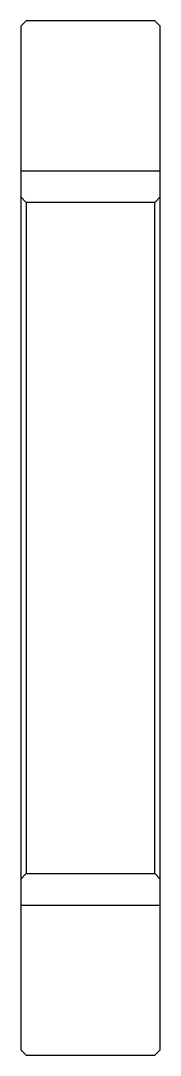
# Model space of a CAD drawing. Header units: metres. Extents: x 125 to 150, y 22 to 207.
import ezdxf

# ---------------------------------------------------------------- set-up
doc = ezdxf.new("R2010")
doc.units = ezdxf.units.M

msp = doc.modelspace()

# ---------------------------------------------------------------- linework, layer by layer
at = {"color": 4}
for p, q in [((125, 180), (150, 180)), ((150, 175.375), (149, 174.375)), ((125, 53.375), (126, 54.375)), ((150, 53.375), (149, 54.375)), ((125, 48.75), (150, 48.75))]:
    msp.add_line(p, q, dxfattribs=at)
for points in [[(125, 53.375), (125, 22.875), (126, 21.875), (149, 21.875), (150, 22.875), (150, 205.875), (149, 206.875), (126, 206.875), (125, 205.875), (125, 53.375)], [(125, 175.375), (126, 174.375), (126, 54.375), (149, 54.375), (149, 174.375), (126, 174.375)]]:
    msp.add_lwpolyline(points, dxfattribs=at)

doc.saveas('drawing.dxf')
